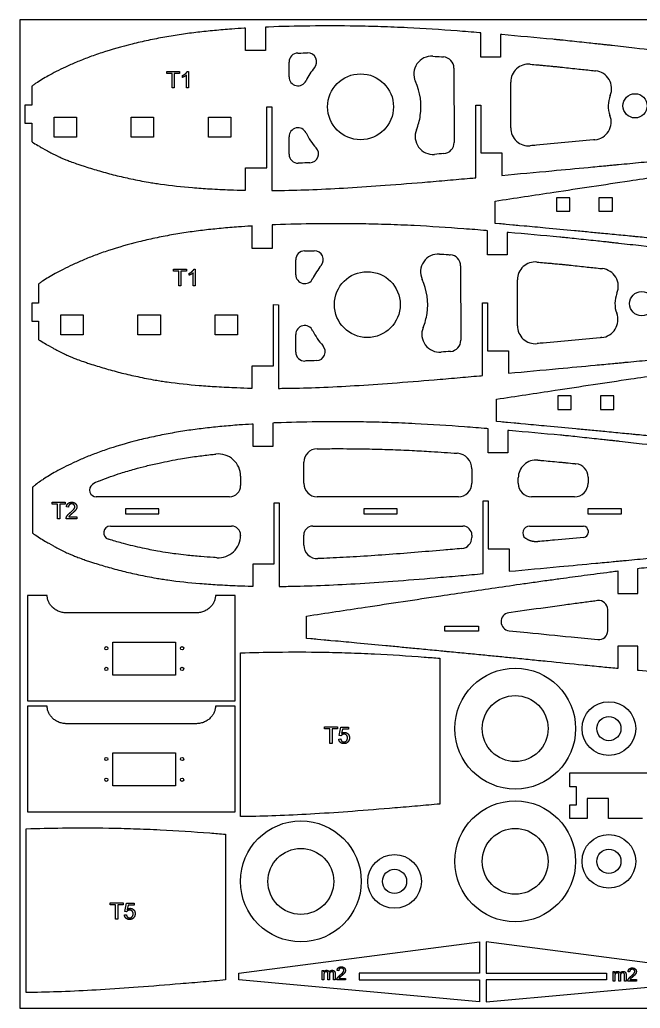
# Model space of a CAD drawing. Header units: millimetres. Extents: x -1485 to 1304, y -887 to 371.
# Drawn here: x 404 to 781, y -229 to 371 of the extents above; entities that cross this region are included whole.
import ezdxf

# ---------------------------------------------------------------- set-up
doc = ezdxf.new("R2010")
doc.units = ezdxf.units.MM
doc.header["$MEASUREMENT"] = 0
doc.layers.add('Predeterminada', color=7, linetype='Continuous', true_color=0x000000)
doc.layers.add('Predeterminado', color=7, linetype='Continuous', true_color=0x000000)

msp = doc.modelspace()

# ---------------------------------------------------------------- linework, layer by layer
at = {"layer": 'Predeterminada', "color": 18, "true_color": 0x000000}
for p, q in [((541.445, 366.186), (540.649, 366.134)), ((541.445, 352.542), (541.445, 366.186)), ((554.241, 366.835), (553.445, 366.79)), ((553.445, 366.79), (553.445, 352.542)), ((684.29, 363.338), (683.494, 363.406)), ((684.29, 363.27), (684.29, 363.338)), ((684.29, 348.657), (684.29, 363.27)), ((697.086, 362.249), (696.29, 362.309)), ((696.29, 362.309), (696.29, 348.657)), ((553.445, 352.542), (541.445, 352.542)), ((696.29, 348.657), (684.29, 348.657)), ((411.494, 330.949), (411.494, 319.378)), ((411.494, 319.378), (407.417, 319.378)), ((407.417, 319.378), (407.417, 308.504)), ((554.241, 281.381), (554.241, 318.459)), ((554.241, 318.459), (557.32, 318.412)), ((557.32, 318.412), (557.32, 267.589)), ((681.213, 275.392), (681.213, 319.537)), ((681.213, 319.537), (684.29, 319.537)), ((684.29, 319.537), (684.29, 290.416)), ((407.417, 308.504), (411.494, 308.504)), ((411.494, 308.504), (411.494, 297.312)), ((417.269, 293.81), (420.186, 292.164)), ((423.07, 290.613), (427.049, 288.617)), ((684.29, 290.416), (697.086, 290.416)), ((697.086, 290.416), (697.086, 276.824)), ((429.792, 287.357), (432.257, 286.315)), ((541.445, 267.77), (541.445, 281.381)), ((541.445, 281.381), (554.241, 281.381)), ((679.417, 275.232), (680.417, 275.321)), ((680.417, 275.321), (681.213, 275.392)), ((540.649, 267.789), (541.445, 267.77)), ((557.32, 267.589), (558.319, 267.636)), ((693.025, 247.669), (693.025, 261.223)), ((545.523, 246.108), (544.727, 246.055)), ((545.523, 232.464), (545.523, 246.108)), ((558.319, 246.756), (557.523, 246.712)), ((557.523, 246.712), (557.523, 232.464)), ((695.695, 247.424), (693.025, 247.669)), ((703.816, 246.676), (699.755, 247.05)), ((710.583, 246.051), (707.876, 246.301)), ((688.368, 243.26), (687.572, 243.328)), ((688.368, 243.191), (688.368, 243.26)), ((688.368, 228.579), (688.368, 243.191)), ((701.163, 242.17), (700.368, 242.23)), ((700.368, 242.23), (700.368, 228.579)), ((557.523, 232.464), (545.523, 232.464)), ((700.368, 228.579), (688.368, 228.579)), ((415.572, 210.87), (415.572, 199.299)), ((415.572, 199.299), (411.494, 199.299)), ((411.494, 199.299), (411.494, 188.426)), ((558.319, 161.302), (558.319, 198.381)), ((558.319, 198.381), (561.397, 198.333)), ((561.397, 198.333), (561.397, 147.51)), ((685.29, 155.313), (685.29, 199.459)), ((685.29, 199.459), (688.368, 199.459)), ((688.368, 199.459), (688.368, 170.337)), ((411.494, 188.426), (415.572, 188.426)), ((415.572, 188.426), (415.572, 177.234)), ((421.347, 173.731), (424.264, 172.085)), ((427.148, 170.535), (431.127, 168.538)), ((688.368, 170.337), (701.163, 170.337)), ((701.163, 170.337), (701.163, 156.745)), ((433.869, 167.279), (436.335, 166.237)), ((545.523, 147.692), (545.523, 161.302)), ((545.523, 161.302), (558.319, 161.302)), ((683.494, 155.154), (684.494, 155.243)), ((684.494, 155.243), (685.29, 155.313)), ((544.727, 147.711), (545.523, 147.692)), ((561.397, 147.51), (562.396, 147.557)), ((693.859, 127.43), (693.859, 140.984)), ((696.529, 127.184), (693.859, 127.43)), ((704.649, 126.437), (700.589, 126.811)), ((711.416, 125.812), (708.71, 126.062))]:
    msp.add_line(p, q, dxfattribs=at)
at = {"layer": 'Predeterminada'}
for p, q in [((493.54, 338.748), (493.54, 339.893)), ((493.54, 339.893), (501.371, 339.893)), ((496.793, 338.748), (493.54, 338.748)), ((496.793, 329.953), (496.793, 338.748)), ((501.371, 338.748), (498.118, 338.748)), ((498.118, 338.748), (498.118, 329.953)), ((501.371, 339.893), (501.371, 338.748)), ((503.118, 336.271), (503.118, 337.453)), ((505.588, 329.953), (505.588, 337.745)), ((506.016, 339.953), (506.793, 339.953)), ((506.793, 339.953), (506.793, 329.953)), ((498.118, 329.953), (496.793, 329.953)), ((506.793, 329.953), (505.588, 329.953)), ((497.617, 218.669), (497.617, 219.814)), ((497.617, 219.814), (505.449, 219.814)), ((500.87, 218.669), (497.617, 218.669)), ((500.87, 209.874), (500.87, 218.669)), ((505.449, 218.669), (502.196, 218.669)), ((502.196, 218.669), (502.196, 209.874)), ((505.449, 219.814), (505.449, 218.669)), ((507.196, 216.192), (507.196, 217.374)), ((509.665, 209.874), (509.665, 217.666)), ((510.094, 219.874), (510.87, 219.874)), ((510.87, 219.874), (510.87, 209.874)), ((502.196, 209.874), (500.87, 209.874)), ((510.87, 209.874), (509.665, 209.874)), ((558.791, 126.533), (557.996, 126.489)), ((557.996, 126.489), (557.996, 112.241)), ((545.996, 125.885), (545.2, 125.832)), ((545.996, 112.241), (545.996, 125.885)), ((688.841, 123.037), (688.045, 123.105)), ((688.841, 108.356), (688.841, 123.037)), ((701.636, 121.947), (700.841, 122.007)), ((700.841, 122.007), (700.841, 108.356)), ((557.996, 112.241), (545.996, 112.241)), ((700.841, 108.356), (688.841, 108.356)), ((411.967, 87.553), (411.967, 59.726)), ((423.915, 77.231), (423.915, 78.376)), ((423.915, 78.376), (431.746, 78.376)), ((431.746, 78.376), (431.746, 77.231)), ((558.791, 41.079), (558.791, 78.158)), ((558.791, 78.158), (561.87, 78.11)), ((561.87, 78.11), (561.87, 27.334)), ((685.763, 35.09), (685.763, 79.236)), ((685.763, 79.236), (688.841, 79.236)), ((688.841, 79.236), (688.841, 50.114)), ((427.168, 77.231), (423.915, 77.231)), ((427.168, 68.436), (427.168, 77.231)), ((431.746, 77.231), (428.493, 77.231)), ((428.493, 77.231), (428.493, 68.436)), ((433.795, 75.364), (432.59, 75.544)), ((428.493, 68.436), (427.168, 68.436)), ((438.915, 68.436), (432.409, 68.436)), ((434.025, 69.641), (438.915, 69.641)), ((438.915, 69.641), (438.915, 68.436)), ((421.819, 53.509), (424.737, 51.862)), ((427.621, 50.312), (431.6, 48.316)), ((688.841, 50.114), (701.636, 50.114)), ((701.636, 50.114), (701.636, 36.522)), ((434.342, 47.056), (436.808, 46.014)), ((545.996, 27.488), (545.996, 41.079)), ((545.996, 41.079), (558.791, 41.079)), ((766.86, 36.632), (767.656, 36.728)), ((767.656, 36.728), (767.656, 23.04)), ((779.656, 38.238), (780.452, 38.33)), ((779.656, 23.04), (779.656, 38.238)), ((683.967, 34.931), (685.763, 35.09)), ((545.2, 27.488), (545.996, 27.488)), ((561.87, 27.334), (562.869, 27.334)), ((767.656, 23.04), (779.656, 23.04)), ((578.421, -4.237), (578.421, 9.317)), ((581.091, -4.482), (578.421, -4.237)), ((589.211, -5.23), (585.151, -4.856)), ((595.978, -5.855), (593.272, -5.604)), ((779.656, -8.896), (767.656, -8.896)), ((767.656, -8.896), (767.656, -22.564)), ((779.656, -23.714), (779.656, -8.896)), ((767.656, -22.564), (766.86, -22.487)), ((780.452, -23.791), (779.656, -23.714)), ((589.368, -59.135), (589.368, -57.99)), ((589.368, -57.99), (597.2, -57.99)), ((592.621, -59.135), (589.368, -59.135)), ((592.621, -67.93), (592.621, -59.135)), ((597.2, -59.135), (593.947, -59.135)), ((593.947, -59.135), (593.947, -67.93)), ((597.2, -57.99), (597.2, -59.135)), ((598.224, -63.231), (599.248, -58.111)), ((599.248, -58.111), (604.007, -58.111)), ((600.232, -59.316), (599.712, -61.931)), ((604.007, -59.316), (600.232, -59.316)), ((604.007, -58.111), (604.007, -59.316)), ((598.043, -65.34), (599.248, -65.219)), ((599.368, -63.412), (598.224, -63.231)), ((593.947, -67.93), (592.621, -67.93)), ((459.144, -165.902), (459.144, -164.757)), ((459.144, -164.757), (466.975, -164.757)), ((462.397, -165.902), (459.144, -165.902)), ((462.397, -174.697), (462.397, -165.902)), ((466.975, -165.902), (463.722, -165.902)), ((463.722, -165.902), (463.722, -174.697)), ((466.975, -164.757), (466.975, -165.902)), ((467.999, -169.998), (469.023, -164.878)), ((469.023, -164.878), (473.782, -164.878)), ((470.008, -166.083), (469.487, -168.699)), ((473.782, -166.083), (470.008, -166.083)), ((473.782, -164.878), (473.782, -166.083)), ((467.819, -172.107), (469.023, -171.986)), ((469.144, -170.179), (467.999, -169.998)), ((463.722, -174.697), (462.397, -174.697)), ((588.018, -211.563), (588.018, -205.78)), ((588.018, -205.78), (588.885, -205.78)), ((588.885, -205.78), (588.885, -206.643)), ((588.982, -208.594), (588.982, -211.563)), ((591.44, -211.563), (591.44, -207.845)), ((592.403, -208.238), (592.403, -211.563)), ((594.861, -211.563), (594.861, -207.958)), ((595.825, -207.617), (595.825, -211.563)), ((597.986, -206.021), (597.022, -205.877)), ((764.764, -212.254), (764.764, -206.471)), ((764.764, -206.471), (765.632, -206.471)), ((765.632, -206.471), (765.632, -207.334)), ((765.728, -209.285), (765.728, -212.254)), ((768.186, -212.254), (768.186, -208.536)), ((769.15, -208.929), (769.15, -212.254)), ((771.608, -212.254), (771.608, -208.649)), ((772.571, -208.308), (772.571, -212.254)), ((774.733, -206.712), (773.769, -206.568)), ((588.982, -211.563), (588.018, -211.563)), ((592.403, -211.563), (591.44, -211.563)), ((595.825, -211.563), (594.861, -211.563)), ((602.083, -211.563), (596.878, -211.563)), ((598.171, -210.6), (602.083, -210.6)), ((602.083, -210.6), (602.083, -211.563)), ((765.728, -212.254), (764.764, -212.254)), ((769.15, -212.254), (768.186, -212.254)), ((772.571, -212.254), (771.608, -212.254)), ((778.829, -212.254), (773.624, -212.254)), ((774.917, -211.29), (778.829, -211.29)), ((778.829, -211.29), (778.829, -212.254))]:
    msp.add_line(p, q, dxfattribs=at)
for points in [[(404.236, -228.716), (1304.236, -228.716), (1304.236, 371.284), (404.236, 371.284), (404.236, -228.716)], [(468.384, 71.346), (488.774, 71.346), (488.774, 74.346), (468.384, 74.346), (468.384, 71.346)], [(613.22, 71.346), (633.61, 71.346), (633.61, 74.346), (613.22, 74.346), (613.22, 71.346)], [(749.453, 71.346), (769.843, 71.346), (769.843, 74.346), (749.453, 74.346), (749.453, 71.346)], [(682.834, 0.13), (662.444, 0.13), (662.444, 3.13), (682.834, 3.13), (682.834, 0.13)], [(498.825, -6.465), (498.825, -26.465), (460.825, -26.465), (460.825, -6.465), (498.825, -6.465)], [(498.825, -73.718), (498.825, -93.718), (460.825, -93.718), (460.825, -73.718), (498.825, -73.718)]]:
    msp.add_lwpolyline(points, dxfattribs=at)
at = {"layer": 'Predeterminada', "color": 18, "true_color": 0x000000}
for centre, radius in [((611.288, 318.459), 20), ((778.037, 319.059), 7.35), ((615.366, 198.381), 20), ((782.114, 198.981), 7.35)]:
    msp.add_circle(centre, radius, dxfattribs=at)
at = {"layer": 'Predeterminada'}
for centre, radius in [((456.833, -10.18), 1), ((502.833, -10.18), 1), ((456.833, -22.75), 1), ((502.833, -22.75), 1), ((705.226, -58.984), 36.697), ((705.226, -58.984), 20), ((762.139, -58.984), 16.31), ((762.139, -58.984), 7.35), ((456.833, -77.433), 1), ((502.833, -77.433), 1), ((456.833, -90.003), 1), ((502.833, -90.003), 1), ((705.226, -139.55), 36.697), ((575.009, -151.728), 36.697), ((705.226, -139.55), 20), ((762.139, -139.55), 16.31), ((575.009, -151.728), 20), ((631.922, -151.728), 16.31), ((762.139, -139.55), 7.35), ((631.922, -151.728), 7.35)]:
    msp.add_circle(centre, radius, dxfattribs=at)
at = {"layer": 'Predeterminada', "color": 18, "true_color": 0x000000}
for points, knots in [([(540.649, 366.134), (538.116, 365.976), (532.079, 365.562), (524.333, 364.913), (517.451, 364.236), (510.732, 363.504), (504.062, 362.644), (497.39, 361.623), (490.672, 360.479), (482.332, 358.847), (469.51, 355.904), (458.71, 352.844), (449.949, 349.879), (444.771, 347.997), (438.832, 345.627), (432.346, 342.741), (426.676, 339.985), (421.87, 337.442), (417.742, 335.06), (414.665, 333.131), (412.619, 331.744), (411.771, 331.146), (411.494, 330.949)], [1831.654966, 1831.654966, 1831.654966, 1831.654966, 1837.2583779, 1845.0108835, 1848.8119418, 1852.5210268, 1859.9291585, 1863.6531487, 1867.4197711, 1874.9694772, 1882.4091086, 1896.4534544, 1899.7304501, 1902.8200892, 1908.6157303, 1913.8400171, 1918.4864125, 1922.5305349, 1925.8393141, 1929.0043876, 1930.5443834, 1931.2946943, 1931.2946943, 1931.2946943, 1931.2946943]), ([(683.494, 363.406), (678.965, 363.78), (664.414, 364.934), (644.452, 366.244), (623.973, 367.108), (604.162, 367.581), (581.436, 367.607), (563.35, 367.204), (554.642, 366.851), (554.241, 366.835)], [1694.9720931, 1694.9720931, 1694.9720931, 1694.9720931, 1705.0032395, 1727.1900883, 1739.1259539, 1750.2415403, 1770.9294046, 1789.2830796, 1790.1677479, 1790.1677479, 1790.1677479, 1790.1677479]), ([(813.115, 349.848), (809.073, 350.345), (797.295, 351.774), (780.951, 353.695), (768.229, 355.158), (762.739, 355.785), (761.108, 355.966), (759.479, 356.135), (757.827, 356.313), (756.352, 356.469), (753.73, 356.748), (747.722, 357.387), (740.487, 358.157), (734.755, 358.767), (732.838, 358.971), (732.462, 359.01), (731.655, 359.093), (730.712, 359.177), (729.457, 359.296), (718.334, 360.338), (707.45, 361.342), (697.086, 362.249)], [1567.1833702, 1567.1833702, 1567.1833702, 1567.1833702, 1576.1718616, 1593.371781, 1603.5059194, 1604.4369529, 1605.5691599, 1607.1271269, 1608.0534818, 1609.2366095, 1610.4010216, 1613.8726, 1622.5720843, 1626.4620053, 1626.5941011, 1626.8272103, 1627.2973097, 1628.3850978, 1628.9164837, 1630.0801002, 1653.0429579, 1653.0429579, 1653.0429579, 1653.0429579]), ([(411.494, 297.312), (411.863, 297.077), (413.4, 296.106), (415.327, 294.941), (416.894, 294.027), (417.269, 293.81)], [1962.0423955, 1962.0423955, 1962.0423955, 1962.0423955, 1963.0088035, 1966.0548914, 1967.0119572, 1967.0119572, 1967.0119572, 1967.0119572]), ([(420.186, 292.164), (420.511, 291.985), (421.469, 291.461), (422.432, 290.948), (423.07, 290.613)], [1969.4765994, 1969.4765994, 1969.4765994, 1969.4765994, 1970.294785, 1971.8857362, 1971.8857362, 1971.8857362, 1971.8857362]), ([(427.049, 288.617), (427.215, 288.538), (427.797, 288.262), (428.709, 287.839), (429.46, 287.503), (429.792, 287.357)], [1975.1609908, 1975.1609908, 1975.1609908, 1975.1609908, 1975.566458, 1976.5818621, 1977.3815307, 1977.3815307, 1977.3815307, 1977.3815307]), ([(693.025, 261.223), (704.938, 263.032), (732.125, 267.152), (770.367, 272.91), (802.449, 277.669), (822.35, 280.548), (832.79, 282.021), (840.27, 283.061), (849.411, 284.314), (862.181, 286.04), (873.521, 287.525), (880.107, 288.366), (881.465, 288.538)], [1384.5995984, 1384.5995984, 1384.5995984, 1384.5995984, 1411.1946733, 1445.2932078, 1469.9601911, 1482.7834763, 1489.6761957, 1493.2323587, 1499.4512668, 1510.0408485, 1521.6749686, 1524.6957582, 1524.6957582, 1524.6957582, 1524.6957582]), ([(432.257, 286.315), (433.168, 285.945), (435.34, 285.101), (438.389, 284.016), (441.381, 283.006), (446.02, 281.493), (452.954, 279.391), (462.233, 276.892), (470.367, 274.999), (477.12, 273.624), (481.883, 272.757), (486.073, 272.072), (494.95, 270.749), (504.415, 269.764), (514.435, 269.008), (522.047, 268.512), (530.785, 268.077), (537.775, 267.858), (540.649, 267.789)], [1979.3507514, 1979.3507514, 1979.3507514, 1979.3507514, 1981.5205562, 1984.4946709, 1986.4924208, 1988.4901708, 1995.2659664, 2002.4821205, 2009.6982745, 2013.6963809, 2017.6944873, 2020.3814161, 2023.068345, 2037.5022779, 2041.3758636, 2045.2494493, 2054.3397148, 2060.6854506, 2060.6854506, 2060.6854506, 2060.6854506]), ([(697.086, 276.824), (707.241, 277.749), (724.761, 279.37), (745.804, 281.34), (757.269, 282.418), (762.379, 282.899), (764.974, 283.149), (771.583, 283.784), (781.77, 284.758), (796.807, 286.187), (807.256, 287.171), (813.115, 287.727)], [1107.5047601, 1107.5047601, 1107.5047601, 1107.5047601, 1130.0112999, 1146.3422849, 1154.1547504, 1155.4293466, 1157.6697331, 1159.9101196, 1170.083799, 1180.2574784, 1193.2488655, 1193.2488655, 1193.2488655, 1193.2488655]), ([(558.319, 267.636), (559.784, 267.645), (567.785, 267.726), (582.867, 268.161), (604.07, 269.25), (627.295, 270.841), (648.084, 272.513), (665.78, 274.027), (674.922, 274.832), (679.417, 275.232)], [2146.0290831, 2146.0290831, 2146.0290831, 2146.0290831, 2149.2644955, 2163.6883234, 2179.3307711, 2196.1243475, 2215.070339, 2225.365442, 2235.3261322, 2235.3261322, 2235.3261322, 2235.3261322]), ([(544.727, 246.055), (542.193, 245.897), (536.156, 245.483), (528.41, 244.834), (521.528, 244.158), (514.809, 243.425), (508.14, 242.566), (501.467, 241.544), (494.75, 240.4), (486.409, 238.768), (473.587, 235.826), (462.787, 232.766), (454.027, 229.801), (448.848, 227.918), (442.91, 225.549), (436.424, 222.663), (430.753, 219.907), (425.947, 217.364), (421.819, 214.981), (418.743, 213.052), (416.697, 211.665), (415.848, 211.068), (415.572, 210.87)], [1831.654966, 1831.654966, 1831.654966, 1831.654966, 1837.2583779, 1845.0108835, 1848.8119418, 1852.5210268, 1859.9291585, 1863.6531487, 1867.4197711, 1874.9694772, 1882.4091086, 1896.4534544, 1899.7304501, 1902.8200892, 1908.6157303, 1913.8400171, 1918.4864125, 1922.5305349, 1925.8393141, 1929.0043876, 1930.5443834, 1931.2946943, 1931.2946943, 1931.2946943, 1931.2946943]), ([(687.572, 243.328), (683.043, 243.701), (668.492, 244.856), (648.529, 246.166), (628.051, 247.029), (608.239, 247.503), (585.514, 247.528), (567.428, 247.125), (558.719, 246.773), (558.319, 246.756)], [1694.9720931, 1694.9720931, 1694.9720931, 1694.9720931, 1705.0032395, 1727.1900883, 1739.1259539, 1750.2415403, 1770.9294046, 1789.2830796, 1790.1677479, 1790.1677479, 1790.1677479, 1790.1677479]), ([(881.465, 229.419), (878.301, 229.726), (871.5, 230.392), (857.42, 231.79), (843.071, 233.243), (828.925, 234.678), (818.993, 235.677), (809.431, 236.626), (799.906, 237.554), (791.744, 238.342), (784.947, 238.996), (780.684, 239.406), (777.258, 239.736), (773.803, 240.069), (769.434, 240.49), (764.151, 241), (757.665, 241.626), (750.026, 242.356), (738.305, 243.468), (725.157, 244.7), (714.939, 245.648), (710.583, 246.051)], [1235.3344699, 1235.3344699, 1235.3344699, 1235.3344699, 1242.3501321, 1250.4180024, 1266.5642492, 1274.1838344, 1281.8034196, 1288.5973493, 1295.391279, 1302.9279203, 1306.6962409, 1310.4645616, 1312.3795085, 1314.2944555, 1318.1243494, 1322.0674506, 1326.0105518, 1332.507439, 1339.0043262, 1351.9981007, 1361.6548381, 1361.6548381, 1361.6548381, 1361.6548381]), ([(817.192, 229.769), (813.151, 230.266), (801.372, 231.696), (785.029, 233.616), (772.307, 235.08), (766.816, 235.707), (765.186, 235.888), (763.556, 236.056), (761.904, 236.235), (760.429, 236.39), (757.808, 236.67), (751.8, 237.309), (744.564, 238.079), (738.833, 238.688), (736.916, 238.892), (736.54, 238.932), (735.732, 239.015), (734.789, 239.098), (733.534, 239.218), (722.412, 240.26), (711.527, 241.263), (701.163, 242.17)], [1567.1833702, 1567.1833702, 1567.1833702, 1567.1833702, 1576.1718616, 1593.371781, 1603.5059194, 1604.4369529, 1605.5691599, 1607.1271269, 1608.0534818, 1609.2366095, 1610.4010216, 1613.8726, 1622.5720843, 1626.4620053, 1626.5941011, 1626.8272103, 1627.2973097, 1628.3850978, 1628.9164837, 1630.0801002, 1653.0429579, 1653.0429579, 1653.0429579, 1653.0429579]), ([(415.572, 177.234), (415.941, 176.998), (417.478, 176.028), (419.404, 174.862), (420.971, 173.948), (421.347, 173.731)], [1962.0423955, 1962.0423955, 1962.0423955, 1962.0423955, 1963.0088035, 1966.0548914, 1967.0119572, 1967.0119572, 1967.0119572, 1967.0119572]), ([(424.264, 172.085), (424.588, 171.906), (425.546, 171.383), (426.509, 170.869), (427.148, 170.535)], [1969.4765994, 1969.4765994, 1969.4765994, 1969.4765994, 1970.294785, 1971.8857362, 1971.8857362, 1971.8857362, 1971.8857362]), ([(431.127, 168.538), (431.293, 168.459), (431.874, 168.183), (432.787, 167.76), (433.538, 167.425), (433.869, 167.279)], [1975.1609908, 1975.1609908, 1975.1609908, 1975.1609908, 1975.566458, 1976.5818621, 1977.3815307, 1977.3815307, 1977.3815307, 1977.3815307]), ([(693.859, 140.984), (705.771, 142.792), (732.958, 146.913), (771.2, 152.671), (803.283, 157.429), (823.184, 160.308), (833.624, 161.782), (841.103, 162.821), (850.244, 164.074), (863.014, 165.801), (874.355, 167.286), (880.941, 168.126), (882.298, 168.299)], [1384.5995984, 1384.5995984, 1384.5995984, 1384.5995984, 1411.1946733, 1445.2932078, 1469.9601911, 1482.7834763, 1489.6761957, 1493.2323587, 1499.4512668, 1510.0408485, 1521.6749686, 1524.6957582, 1524.6957582, 1524.6957582, 1524.6957582]), ([(436.335, 166.237), (437.245, 165.867), (439.418, 165.022), (442.466, 163.937), (445.458, 162.928), (450.097, 161.414), (457.031, 159.312), (466.31, 156.814), (474.444, 154.92), (481.198, 153.546), (485.96, 152.679), (490.15, 151.993), (499.027, 150.671), (508.492, 149.686), (518.512, 148.93), (526.125, 148.433), (534.863, 147.998), (541.853, 147.779), (544.727, 147.711)], [1979.3507514, 1979.3507514, 1979.3507514, 1979.3507514, 1981.5205562, 1984.4946709, 1986.4924208, 1988.4901708, 1995.2659664, 2002.4821205, 2009.6982745, 2013.6963809, 2017.6944873, 2020.3814161, 2023.068345, 2037.5022779, 2041.3758636, 2045.2494493, 2054.3397148, 2060.6854506, 2060.6854506, 2060.6854506, 2060.6854506]), ([(701.163, 156.745), (711.318, 157.67), (728.839, 159.291), (749.882, 161.262), (761.347, 162.34), (766.456, 162.821), (769.052, 163.071), (775.661, 163.705), (785.848, 164.68), (800.884, 166.108), (811.333, 167.092), (817.192, 167.649)], [1107.5047601, 1107.5047601, 1107.5047601, 1107.5047601, 1130.0112999, 1146.3422849, 1154.1547504, 1155.4293466, 1157.6697331, 1159.9101196, 1170.083799, 1180.2574784, 1193.2488655, 1193.2488655, 1193.2488655, 1193.2488655]), ([(562.396, 147.557), (563.862, 147.567), (571.862, 147.647), (586.944, 148.082), (608.148, 149.171), (631.373, 150.763), (652.162, 152.434), (669.858, 153.949), (678.999, 154.754), (683.494, 155.154)], [2146.0290831, 2146.0290831, 2146.0290831, 2146.0290831, 2149.2644955, 2163.6883234, 2179.3307711, 2196.1243475, 2215.070339, 2225.365442, 2235.3261322, 2235.3261322, 2235.3261322, 2235.3261322]), ([(882.298, 109.179), (879.135, 109.486), (872.333, 110.152), (858.254, 111.551), (843.905, 113.003), (829.758, 114.438), (819.826, 115.438), (810.265, 116.386), (800.74, 117.314), (792.578, 118.102), (785.78, 118.757), (781.518, 119.167), (778.091, 119.496), (774.637, 119.829), (770.268, 120.25), (764.984, 120.761), (758.498, 121.386), (750.86, 122.117), (739.139, 123.228), (725.991, 124.46), (715.773, 125.409), (711.416, 125.812)], [1235.3344699, 1235.3344699, 1235.3344699, 1235.3344699, 1242.3501321, 1250.4180024, 1266.5642492, 1274.1838344, 1281.8034196, 1288.5973493, 1295.391279, 1302.9279203, 1306.6962409, 1310.4645616, 1312.3795085, 1314.2944555, 1318.1243494, 1322.0674506, 1326.0105518, 1332.507439, 1339.0043262, 1351.9981007, 1361.6548381, 1361.6548381, 1361.6548381, 1361.6548381])]:
    msp.add_open_spline(points, degree=3, knots=knots, dxfattribs=at)
at = {"layer": 'Predeterminada'}
for points, degree in [([(503.118, 337.453), (504.151, 337.935), (504.923, 338.621)], 2), ([(504.418, 336.903), (503.694, 336.481), (503.118, 336.271)], 2), ([(505.588, 337.745), (505.142, 337.324), (504.418, 336.903)], 2), ([(504.923, 338.621), (505.695, 339.307), (506.016, 339.953)], 2), ([(507.196, 217.374), (508.228, 217.856), (509, 218.542)], 2), ([(508.495, 216.824), (507.772, 216.403), (507.196, 216.192)], 2), ([(509.665, 217.666), (509.219, 217.245), (508.495, 216.824)], 2), ([(509, 218.542), (509.773, 219.229), (510.094, 219.874)], 2), ([(433.559, 77.696), (434.4, 78.436), (435.816, 78.436)], 2), ([(435.816, 78.436), (437.247, 78.436), (438.081, 77.643)], 2), ([(432.59, 75.544), (432.719, 76.956), (433.559, 77.696)], 2), ([(433.325, 70.631), (433.861, 71.284), (434.886, 72.138)], 2), ([(434.344, 76.868), (433.801, 76.325), (433.795, 75.364)], 2), ([(435.791, 77.412), (434.886, 77.412), (434.344, 76.868)], 2), ([(434.886, 72.138), (436.479, 73.506), (437.095, 74.267)], 2), ([(437.178, 76.923), (436.646, 77.412), (435.791, 77.412)], 2), ([(437.862, 73.292), (437.297, 72.655), (436.009, 71.546)], 2), ([(437.095, 74.267), (437.71, 75.029), (437.71, 75.722)], 2), ([(437.71, 75.722), (437.71, 76.434), (437.178, 76.923)], 2), ([(438.671, 74.505), (438.428, 73.929), (437.862, 73.292)], 2), ([(438.081, 77.643), (438.915, 76.85), (438.915, 75.677)], 2), ([(438.915, 75.677), (438.915, 75.081), (438.671, 74.505)], 2), ([(432.409, 68.436), (432.395, 68.883), (432.547, 69.296)], 2), ([(432.547, 69.296), (432.79, 69.978), (433.325, 70.631)], 2), ([(434.584, 70.3), (434.245, 69.972), (434.025, 69.641)], 2), ([(436.009, 71.546), (434.922, 70.627), (434.584, 70.3)], 2), ([(585.151, -4.856), (583.798, -4.731), (582.444, -4.606), (581.091, -4.482)], 3), ([(593.272, -5.604), (591.918, -5.479), (590.565, -5.355), (589.211, -5.23)], 3), ([(599.01, -67.352), (598.163, -66.593), (598.043, -65.34)], 2), ([(599.248, -65.219), (599.393, -66.149), (599.907, -66.618)], 2), ([(600.107, -62.673), (599.642, -62.957), (599.368, -63.412)], 2), ([(599.712, -61.931), (600.583, -61.304), (601.54, -61.304)], 2), ([(601.198, -62.388), (600.572, -62.388), (600.107, -62.673)], 2), ([(602.774, -62.994), (602.203, -62.388), (601.198, -62.388)], 2), ([(601.54, -61.304), (602.807, -61.304), (603.678, -62.212)], 2), ([(602.744, -66.419), (603.344, -65.752), (603.344, -64.649)], 2), ([(603.344, -64.649), (603.344, -63.6), (602.774, -62.994)], 2), ([(603.678, -62.212), (604.549, -63.12), (604.549, -64.547)], 2), ([(604.549, -64.547), (604.549, -65.905), (603.772, -66.896)], 2), ([(601.195, -68.111), (599.857, -68.111), (599.01, -67.352)], 2), ([(599.907, -66.618), (600.422, -67.087), (601.199, -67.087)], 2), ([(603.772, -66.896), (602.828, -68.111), (601.195, -68.111)], 2), ([(601.199, -67.087), (602.144, -67.087), (602.744, -66.419)], 2), ([(468.786, -174.119), (467.939, -173.361), (467.819, -172.107)], 2), ([(469.023, -171.986), (469.168, -172.916), (469.683, -173.385)], 2), ([(469.883, -169.44), (469.418, -169.724), (469.144, -170.179)], 2), ([(469.487, -168.699), (470.358, -168.071), (471.315, -168.071)], 2), ([(469.683, -173.385), (470.197, -173.854), (470.975, -173.854)], 2), ([(470.974, -169.155), (470.348, -169.155), (469.883, -169.44)], 2), ([(473.548, -173.663), (472.604, -174.878), (470.971, -174.878)], 2), ([(472.549, -169.761), (471.979, -169.155), (470.974, -169.155)], 2), ([(470.975, -173.854), (471.92, -173.854), (472.52, -173.186)], 2), ([(471.315, -168.071), (472.582, -168.071), (473.453, -168.979)], 2), ([(472.52, -173.186), (473.12, -172.519), (473.12, -171.416)], 2), ([(473.12, -171.416), (473.12, -170.367), (472.549, -169.761)], 2), ([(473.453, -168.979), (474.325, -169.887), (474.325, -171.314)], 2), ([(474.325, -171.314), (474.325, -172.673), (473.548, -173.663)], 2), ([(470.971, -174.878), (469.632, -174.878), (468.786, -174.119)], 2), ([(597.798, -204.155), (598.47, -203.563), (599.604, -203.563)], 2), ([(599.604, -203.563), (600.748, -203.563), (601.415, -204.198)], 2), ([(588.885, -206.643), (589.156, -206.211), (589.606, -205.947)], 2), ([(589.14, -207.398), (588.982, -207.813), (588.982, -208.594)], 2), ([(589.65, -206.767), (589.298, -206.983), (589.14, -207.398)], 2), ([(589.606, -205.947), (590.055, -205.684), (590.629, -205.684)], 2), ([(590.415, -206.551), (590.001, -206.551), (589.65, -206.767)], 2), ([(591.2, -206.875), (590.96, -206.551), (590.415, -206.551)], 2), ([(590.629, -205.684), (591.268, -205.684), (591.677, -205.955)], 2), ([(591.44, -207.845), (591.44, -207.198), (591.2, -206.875)], 2), ([(591.677, -205.955), (592.086, -206.226), (592.254, -206.713)], 2), ([(592.254, -206.713), (592.94, -205.684), (594.04, -205.684)], 2), ([(592.809, -206.953), (592.403, -207.354), (592.403, -208.238)], 2), ([(593.827, -206.551), (593.214, -206.551), (592.809, -206.953)], 2), ([(594.418, -206.708), (594.166, -206.551), (593.827, -206.551)], 2), ([(594.04, -205.684), (594.9, -205.684), (595.362, -206.158)], 2), ([(594.766, -207.12), (594.67, -206.864), (594.418, -206.708)], 2), ([(594.861, -207.958), (594.861, -207.376), (594.766, -207.12)], 2), ([(595.362, -206.158), (595.825, -206.631), (595.825, -207.617)], 2), ([(596.988, -210.875), (597.183, -210.33), (597.611, -209.807)], 2), ([(597.022, -205.877), (597.126, -204.747), (597.798, -204.155)], 2), ([(597.611, -209.807), (598.039, -209.285), (598.86, -208.602)], 2), ([(598.426, -204.818), (597.991, -205.252), (597.986, -206.021)], 2), ([(599.583, -204.383), (598.86, -204.383), (598.426, -204.818)], 2), ([(599.758, -209.075), (598.888, -209.81), (598.618, -210.072)], 2), ([(598.86, -208.602), (600.134, -207.508), (600.626, -206.898)], 2), ([(600.693, -204.774), (600.267, -204.383), (599.583, -204.383)], 2), ([(601.24, -207.679), (600.788, -208.188), (599.758, -209.075)], 2), ([(600.626, -206.898), (601.119, -206.289), (601.119, -205.734)], 2), ([(601.119, -205.734), (601.119, -205.165), (600.693, -204.774)], 2), ([(601.888, -206.708), (601.693, -207.169), (601.24, -207.679)], 2), ([(601.415, -204.198), (602.083, -204.832), (602.083, -205.77)], 2), ([(602.083, -205.77), (602.083, -206.247), (601.888, -206.708)], 2), ([(765.632, -207.334), (765.903, -206.902), (766.352, -206.638)], 2), ([(765.886, -208.089), (765.728, -208.504), (765.728, -209.285)], 2), ([(766.396, -207.458), (766.044, -207.674), (765.886, -208.089)], 2), ([(766.352, -206.638), (766.801, -206.375), (767.376, -206.375)], 2), ([(767.162, -207.242), (766.748, -207.242), (766.396, -207.458)], 2), ([(767.946, -207.566), (767.706, -207.242), (767.162, -207.242)], 2), ([(767.376, -206.375), (768.014, -206.375), (768.423, -206.646)], 2), ([(768.186, -208.536), (768.186, -207.889), (767.946, -207.566)], 2), ([(768.423, -206.646), (768.832, -206.917), (769, -207.404)], 2), ([(769, -207.404), (769.686, -206.375), (770.786, -206.375)], 2), ([(769.555, -207.644), (769.15, -208.045), (769.15, -208.929)], 2), ([(770.573, -207.242), (769.96, -207.242), (769.555, -207.644)], 2), ([(771.164, -207.399), (770.913, -207.242), (770.573, -207.242)], 2), ([(770.786, -206.375), (771.646, -206.375), (772.109, -206.848)], 2), ([(771.512, -207.811), (771.416, -207.555), (771.164, -207.399)], 2), ([(771.608, -208.649), (771.608, -208.067), (771.512, -207.811)], 2), ([(772.109, -206.848), (772.571, -207.322), (772.571, -208.308)], 2), ([(773.769, -206.568), (773.872, -205.438), (774.544, -204.846)], 2), ([(774.357, -210.498), (774.785, -209.976), (775.606, -209.293)], 2), ([(774.544, -204.846), (775.217, -204.254), (776.35, -204.254)], 2), ([(775.172, -205.508), (774.738, -205.943), (774.733, -206.712)], 2), ([(776.33, -205.074), (775.606, -205.074), (775.172, -205.508)], 2), ([(776.504, -209.766), (775.635, -210.501), (775.364, -210.763)], 2), ([(775.606, -209.293), (776.88, -208.199), (777.373, -207.589)], 2), ([(777.439, -205.465), (777.013, -205.074), (776.33, -205.074)], 2), ([(776.35, -204.254), (777.495, -204.254), (778.162, -204.889)], 2), ([(777.987, -208.37), (777.535, -208.879), (776.504, -209.766)], 2), ([(777.373, -207.589), (777.865, -206.98), (777.865, -206.425)], 2), ([(777.865, -206.425), (777.865, -205.856), (777.439, -205.465)], 2), ([(778.634, -207.399), (778.439, -207.86), (777.987, -208.37)], 2), ([(778.162, -204.889), (778.829, -205.523), (778.829, -206.461)], 2), ([(778.829, -206.461), (778.829, -206.938), (778.634, -207.399)], 2), ([(596.878, -211.563), (596.866, -211.206), (596.988, -210.875)], 2), ([(598.618, -210.072), (598.347, -210.334), (598.171, -210.6)], 2), ([(773.624, -212.254), (773.613, -211.897), (773.735, -211.566)], 2), ([(773.735, -211.566), (773.929, -211.021), (774.357, -210.498)], 2), ([(775.364, -210.763), (775.093, -211.025), (774.917, -211.29)], 2)]:
    msp.add_open_spline(points, degree=degree, dxfattribs=at)
at = {"layer": 'Predeterminada', "color": 18, "true_color": 0x000000}
for points in [[(699.755, 247.05), (698.402, 247.175), (697.049, 247.299), (695.695, 247.424)], [(707.876, 246.301), (706.523, 246.427), (705.169, 246.551), (703.816, 246.676)], [(700.589, 126.811), (699.236, 126.935), (697.882, 127.06), (696.529, 127.184)], [(708.71, 126.062), (707.356, 126.187), (706.003, 126.312), (704.649, 126.437)]]:
    msp.add_open_spline(points, degree=3, dxfattribs=at)
at = {"layer": 'Predeterminada'}
for points, knots in [([(688.045, 123.105), (683.515, 123.478), (668.965, 124.633), (649.002, 125.943), (628.524, 126.806), (608.712, 127.28), (585.987, 127.305), (567.901, 126.902), (559.192, 126.55), (558.791, 126.533)], [3634.4955209, 3634.4955209, 3634.4955209, 3634.4955209, 3644.5266674, 3666.7135161, 3678.6493818, 3689.7649681, 3710.4528325, 3728.8065074, 3729.6911758, 3729.6911758, 3729.6911758, 3729.6911758]), ([(545.2, 125.832), (542.666, 125.674), (536.629, 125.26), (528.883, 124.611), (522.001, 123.935), (515.282, 123.202), (508.613, 122.343), (501.94, 121.321), (495.223, 120.177), (486.882, 118.545), (474.06, 115.603), (463.26, 112.543), (454.5, 109.578), (449.321, 107.695), (443.382, 105.326), (436.897, 102.44), (431.226, 99.684), (426.42, 97.141), (422.292, 94.758), (419.216, 92.829), (416.38, 90.907), (414.252, 89.354), (412.64, 88.094), (412.053, 87.622), (411.967, 87.553)], [3771.1783938, 3771.1783938, 3771.1783938, 3771.1783938, 3776.7818057, 3784.5343113, 3788.3353697, 3792.0444546, 3799.4525864, 3803.1765765, 3806.9431989, 3814.4929051, 3821.9325365, 3835.9768822, 3839.253878, 3842.3435171, 3848.1391581, 3853.3634449, 3858.0098404, 3862.0539628, 3865.362742, 3868.5278154, 3870.0678112, 3872.9225267, 3874.3407533, 3874.5848359, 3874.5848359, 3874.5848359, 3874.5848359]), ([(817.665, 109.546), (813.624, 110.043), (801.845, 111.473), (785.502, 113.393), (772.78, 114.857), (767.289, 115.484), (765.659, 115.665), (764.029, 115.833), (762.377, 116.012), (760.902, 116.167), (758.281, 116.447), (752.273, 117.086), (745.037, 117.856), (739.306, 118.466), (737.389, 118.669), (737.012, 118.709), (736.205, 118.792), (735.262, 118.875), (734.007, 118.995), (722.885, 120.037), (712, 121.041), (701.636, 121.947)], [3506.706798, 3506.706798, 3506.706798, 3506.706798, 3515.6952894, 3532.8952088, 3543.0293473, 3543.9603808, 3545.0925877, 3546.6505548, 3547.5769096, 3548.7600373, 3549.9244495, 3553.3960278, 3562.0955122, 3565.9854331, 3566.1175289, 3566.3506382, 3566.8207375, 3567.9085257, 3568.4399116, 3569.603528, 3592.5663858, 3592.5663858, 3592.5663858, 3592.5663858]), ([(411.967, 59.726), (411.99, 59.71), (412.557, 59.315), (414.268, 58.149), (417.145, 56.293), (419.877, 54.639), (421.444, 53.725), (421.819, 53.509)], [3895.0580181, 3895.0580181, 3895.0580181, 3895.0580181, 3895.1197826, 3896.5828607, 3899.6289486, 3902.6750366, 3903.6321023, 3903.6321023, 3903.6321023, 3903.6321023]), ([(424.737, 51.862), (425.061, 51.683), (426.019, 51.16), (426.982, 50.646), (427.621, 50.312)], [3906.0967445, 3906.0967445, 3906.0967445, 3906.0967445, 3906.9149302, 3908.5058814, 3908.5058814, 3908.5058814, 3908.5058814]), ([(431.6, 48.316), (431.765, 48.236), (432.347, 47.96), (433.26, 47.537), (434.011, 47.202), (434.342, 47.056)], [3911.781136, 3911.781136, 3911.781136, 3911.781136, 3912.1866031, 3913.2020072, 3914.0016759, 3914.0016759, 3914.0016759, 3914.0016759]), ([(780.452, 38.33), (784.494, 38.827), (796.272, 40.256), (812.616, 42.177), (825.338, 43.64), (830.828, 44.267), (832.459, 44.449), (834.088, 44.617), (835.74, 44.796), (837.215, 44.951), (839.837, 45.231), (845.845, 45.869), (853.08, 46.64), (858.812, 47.249), (860.729, 47.453), (861.105, 47.493), (861.912, 47.575), (862.855, 47.659), (864.11, 47.779), (875.233, 48.82), (886.117, 49.824), (896.481, 50.731)], [3506.706798, 3506.706798, 3506.706798, 3506.706798, 3515.6952894, 3532.8952088, 3543.0293473, 3543.9603808, 3545.0925877, 3546.6505548, 3547.5769096, 3548.7600373, 3549.9244495, 3553.3960278, 3562.0955122, 3565.9854331, 3566.1175289, 3566.3506382, 3566.8207375, 3567.9085257, 3568.4399116, 3569.603528, 3592.5663858, 3592.5663858, 3592.5663858, 3592.5663858]), ([(436.808, 46.014), (437.718, 45.644), (439.891, 44.799), (442.939, 43.714), (445.931, 42.705), (450.57, 41.191), (457.504, 39.089), (466.783, 36.591), (474.917, 34.697), (481.671, 33.323), (486.433, 32.456), (490.623, 31.77), (499.5, 30.448), (508.965, 29.463), (518.985, 28.707), (526.598, 28.21), (535.336, 27.775), (542.326, 27.556), (545.2, 27.488)], [3915.9708965, 3915.9708965, 3915.9708965, 3915.9708965, 3918.1407014, 3921.114816, 3923.112566, 3925.110316, 3931.8861116, 3939.1022656, 3946.3184197, 3950.316526, 3954.3146324, 3957.0015613, 3959.6884901, 3974.122423, 3977.9960087, 3981.8695944, 3990.95986, 3997.3055957, 3997.3055957, 3997.3055957, 3997.3055957]), ([(701.636, 36.522), (711.791, 37.447), (729.312, 39.068), (750.355, 41.039), (761.82, 42.117), (766.929, 42.598), (769.525, 42.848), (776.134, 43.482), (786.321, 44.457), (801.357, 45.885), (811.806, 46.869), (817.665, 47.426)], [3047.0281879, 3047.0281879, 3047.0281879, 3047.0281879, 3069.5347277, 3085.8657128, 3093.6781782, 3094.9527745, 3097.193161, 3099.4335475, 3109.6072269, 3119.7809063, 3132.7722934, 3132.7722934, 3132.7722934, 3132.7722934]), ([(578.421, 9.317), (590.333, 11.126), (617.52, 15.246), (655.762, 21.004), (687.845, 25.763), (707.746, 28.642), (718.186, 30.115), (725.666, 31.155), (734.806, 32.408), (747.576, 34.134), (758.917, 35.619), (765.503, 36.46), (766.86, 36.632)], [3324.1230262, 3324.1230262, 3324.1230262, 3324.1230262, 3350.7181011, 3384.8166357, 3409.483619, 3422.3069042, 3429.1996236, 3432.7557865, 3438.9746946, 3449.5642764, 3461.1983965, 3464.2191861, 3464.2191861, 3464.2191861, 3464.2191861]), ([(562.869, 27.334), (564.335, 27.344), (572.335, 27.424), (587.417, 27.859), (608.621, 28.948), (631.846, 30.54), (652.635, 32.211), (670.331, 33.726), (679.472, 34.531), (683.967, 34.931)], [4079.012393, 4079.012393, 4079.012393, 4079.012393, 4082.2478054, 4096.6716333, 4112.314081, 4129.1076574, 4148.0536489, 4158.3487519, 4168.309442, 4168.309442, 4168.309442, 4168.309442]), ([(766.86, -22.487), (763.697, -22.18), (756.896, -21.514), (742.816, -20.116), (728.467, -18.663), (714.32, -17.228), (704.388, -16.229), (694.827, -15.28), (685.302, -14.352), (677.14, -13.564), (670.342, -12.91), (666.08, -12.5), (662.653, -12.17), (659.199, -11.837), (654.83, -11.416), (649.547, -10.906), (643.06, -10.28), (635.422, -9.55), (623.701, -8.438), (610.553, -7.206), (600.335, -6.258), (595.978, -5.855)], [3174.8578978, 3174.8578978, 3174.8578978, 3174.8578978, 3181.87356, 3189.9414302, 3206.0876771, 3213.7072623, 3221.3268474, 3228.1207771, 3234.9147068, 3242.4513481, 3246.2196688, 3249.9879894, 3251.9029364, 3253.8178833, 3257.6477772, 3261.5908784, 3265.5339796, 3272.0308668, 3278.5277541, 3291.5215285, 3301.1782659, 3301.1782659, 3301.1782659, 3301.1782659]), ([(896.481, -34.694), (886.326, -33.769), (868.806, -32.148), (847.763, -30.178), (836.298, -29.099), (831.188, -28.619), (828.593, -28.368), (821.984, -27.734), (811.797, -26.759), (796.76, -25.331), (786.311, -24.347), (780.452, -23.791)], [3047.0281879, 3047.0281879, 3047.0281879, 3047.0281879, 3069.5347277, 3085.8657128, 3093.6781782, 3094.9527745, 3097.193161, 3099.4335475, 3109.6072269, 3119.7809063, 3132.7722934, 3132.7722934, 3132.7722934, 3132.7722934])]:
    msp.add_open_spline(points, degree=3, knots=knots, dxfattribs=at)
at = {"layer": 'Predeterminado', "color": 18, "true_color": 0x000000}
for p, q in [((567.833, 336.621), (567.833, 345.638)), ((668.009, 341.961), (668.117, 296.855)), ((702.523, 313.076), (702.523, 333.489)), ((425.086, 300.028), (425.086, 312.26)), ((425.086, 312.26), (438.677, 312.26)), ((438.677, 312.26), (438.677, 300.028)), ((471.977, 300.028), (471.977, 312.26)), ((471.977, 312.26), (485.569, 312.26)), ((485.569, 312.26), (485.569, 300.028)), ((518.868, 312.26), (532.46, 312.26)), ((518.868, 300.028), (518.868, 312.26)), ((532.46, 312.26), (532.46, 300.028)), ((702.523, 305.62), (702.523, 313.076)), ((438.677, 300.028), (425.086, 300.028)), ((485.569, 300.028), (471.977, 300.028)), ((532.46, 300.028), (518.868, 300.028)), ((567.833, 289.661), (567.833, 300.297)), ((738.445, 263.19), (730.29, 263.19)), ((730.29, 263.19), (730.29, 255.035)), ((738.445, 255.035), (738.445, 263.19)), ((764.269, 263.19), (756.114, 263.19)), ((756.114, 263.19), (756.114, 255.035)), ((764.269, 255.035), (764.269, 263.19)), ((730.29, 255.035), (738.445, 255.035)), ((756.114, 255.035), (764.269, 255.035)), ((571.91, 216.542), (571.91, 225.559)), ((672.087, 221.883), (672.195, 176.777)), ((706.6, 192.997), (706.6, 213.41)), ((429.163, 179.949), (429.163, 192.182)), ((429.163, 192.182), (442.755, 192.182)), ((442.755, 192.182), (442.755, 179.949)), ((476.054, 179.949), (476.054, 192.182)), ((476.054, 192.182), (489.646, 192.182)), ((489.646, 192.182), (489.646, 179.949)), ((522.946, 192.182), (536.537, 192.182)), ((522.946, 179.949), (522.946, 192.182)), ((536.537, 192.182), (536.537, 179.949)), ((706.6, 185.541), (706.6, 192.997)), ((571.91, 169.583), (571.91, 180.219)), ((442.755, 179.949), (429.163, 179.949)), ((489.646, 179.949), (476.054, 179.949)), ((536.537, 179.949), (522.946, 179.949)), ((739.278, 142.951), (731.123, 142.951)), ((731.123, 142.951), (731.123, 134.796)), ((739.278, 134.796), (739.278, 142.951)), ((765.102, 142.951), (756.947, 142.951)), ((756.947, 142.951), (756.947, 134.796)), ((765.102, 134.796), (765.102, 142.951)), ((731.123, 134.796), (739.278, 134.796)), ((756.947, 134.796), (765.102, 134.796))]:
    msp.add_line(p, q, dxfattribs=at)
at = {"layer": 'Predeterminado'}
for p, q in [((576.794, 89.904), (576.794, 102.725)), ((678.894, 98.659), (678.894, 89.904)), ((538.404, 94.155), (538.404, 88.545)), ((707.073, 89.904), (707.073, 93.188)), ((749.456, 93.65), (749.456, 89.904)), ((531.608, 81.749), (450.741, 81.749)), ((670.739, 81.749), (584.949, 81.749)), ((741.301, 81.749), (715.228, 81.749)), ((459.284, 63.944), (532.967, 63.944)), ((582.23, 63.944), (673.457, 63.944)), ((713.889, 63.944), (746.737, 63.944)), ((749.456, 61.226), (749.456, 59.812)), ((538.404, 58.507), (538.404, 58.295)), ((576.794, 52.322), (576.794, 58.507)), ((678.894, 58.507), (678.894, 57.078)), ((420.902, 21.908), (408.929, 21.908)), ((408.929, 21.908), (408.929, -42.199)), ((535.087, 21.908), (523.114, 21.908)), ((535.087, -42.199), (535.087, 21.908)), ((712.382, 12.82), (701.312, 11.244)), ((761.424, 1.553), (761.424, 13.3)), ((511.141, 11.223), (432.875, 11.223)), ((701.533, 0.452), (712.658, -0.669)), ((761.424, 0.43), (761.424, 1.553)), ((538.353, -52.52), (538.353, -13.037)), ((659.451, -16.29), (659.451, -52.52)), ((408.929, -42.199), (535.087, -42.199)), ((420.902, -45.345), (408.929, -45.345)), ((408.929, -45.345), (408.929, -109.453)), ((535.087, -45.345), (523.114, -45.345)), ((535.087, -109.453), (535.087, -45.345)), ((538.353, -72.908), (538.353, -52.52)), ((659.451, -52.52), (659.451, -72.908)), ((511.141, -56.03), (432.875, -56.03)), ((538.353, -112.393), (538.353, -72.908)), ((659.451, -72.908), (659.451, -104.796)), ((738.317, -94.415), (738.317, -85.784)), ((738.317, -85.784), (937.203, -85.784)), ((742.395, -94.415), (738.317, -94.415)), ((742.395, -105.315), (742.395, -94.415)), ((761.926, -101.374), (748.905, -101.374)), ((748.905, -101.374), (748.905, -113.606)), ((761.926, -113.606), (761.926, -101.374)), ((738.317, -113.606), (738.317, -105.315)), ((738.317, -105.315), (742.395, -105.315)), ((408.929, -109.453), (535.087, -109.453)), ((748.905, -113.606), (738.317, -113.606)), ((782.544, -113.606), (761.926, -113.606)), ((408.129, -159.288), (408.129, -119.804)), ((529.227, -123.057), (529.227, -159.288)), ((408.129, -179.675), (408.129, -159.288)), ((529.227, -159.288), (529.227, -179.675)), ((408.129, -219.16), (408.129, -179.675)), ((529.227, -179.675), (529.227, -211.563)), ((537.248, -207.486), (683.575, -188.458)), ((683.575, -188.458), (683.575, -207.486)), ((687.652, -188.464), (687.652, -207.492)), ((833.979, -207.492), (687.652, -188.464)), ((537.248, -211.563), (537.248, -207.486)), ((683.575, -207.486), (610.452, -207.486)), ((610.452, -207.486), (610.452, -211.563)), ((687.652, -207.492), (760.775, -207.492)), ((760.775, -207.492), (760.775, -211.569)), ((683.575, -224.747), (537.248, -211.563)), ((610.452, -211.563), (683.575, -211.563)), ((683.575, -211.563), (683.575, -224.747)), ((687.652, -211.569), (687.652, -224.753)), ((760.775, -211.569), (687.652, -211.569)), ((687.652, -224.753), (833.979, -211.569))]:
    msp.add_line(p, q, dxfattribs=at)
at = {"layer": 'Predeterminado', "color": 18, "true_color": 0x000000}
for centre, radius, start, end in [((573.269, 345.638), 5.437, 91.058473, 179.999758), ((579.169, 345.729), 5.437, 319.667399, 90.725163), ((654.518, 338.313), 10.873, 86.26421, 204.667265), ((661.213, 341.945), 6.796, 0.137155, 85.976655), ((611.288, 318.459), 36.697, 139.667399, 154.465848), ((713.396, 333.489), 10.873, 84.746249, 180), ((573.269, 336.621), 5.437, 179.999999, 334.46585), ((752.937, 329.496), 10.873, 337.421879, 83.928826), ((611.288, 318.459), 36.697, 351.567401, 24.667265), ((778.037, 319.059), 16.31, 157.421879, 201.065401), ((611.288, 318.459), 36.697, 337.709339, 351.567401), ((752.67, 309.289), 10.873, 275.366598, 21.065401), ((573.269, 300.297), 5.437, 25.53396, 180.000244), ((611.288, 318.459), 36.697, 205.53418, 222.672377), ((655.304, 300.415), 10.873, 157.709273, 274.865577), ((713.396, 305.62), 10.873, 180.000108, 275.287761), ((661.321, 296.839), 6.796, 274.934561, 0.137135), ((573.269, 289.661), 5.437, 180, 271.694125), ((580.309, 289.9), 5.437, 272.190582, 42.672377), ((577.347, 225.559), 5.437, 91.058473, 179.999758), ((583.247, 225.651), 5.437, 319.667399, 90.725163), ((658.595, 218.234), 10.873, 86.26421, 204.667265), ((665.291, 221.867), 6.796, 0.137155, 85.976655), ((615.366, 198.381), 36.697, 139.667399, 154.465848), ((717.473, 213.41), 10.873, 84.746249, 180), ((577.347, 216.542), 5.437, 179.999999, 334.46585), ((757.015, 209.418), 10.873, 337.421879, 83.928826), ((615.366, 198.381), 36.697, 351.567401, 24.667265), ((782.114, 198.981), 16.31, 157.421879, 201.065401), ((615.366, 198.381), 36.697, 337.709339, 351.567401), ((756.748, 189.21), 10.873, 275.366598, 21.065401), ((577.347, 180.219), 5.437, 25.53396, 180.000244), ((615.366, 198.381), 36.697, 205.53418, 222.672377), ((659.381, 180.337), 10.873, 157.709273, 274.865577), ((717.473, 185.541), 10.873, 180.000108, 275.287761), ((665.399, 176.76), 6.796, 274.934561, 0.137135), ((577.347, 169.583), 5.437, 180, 271.694125), ((584.387, 169.822), 5.437, 272.190582, 42.672377)]:
    msp.add_arc(centre, radius, start, end, dxfattribs=at)
at = {"layer": 'Predeterminado'}
for centre, radius, start, end in [((584.949, 102.725), 8.155, 90.657169, 180), ((669.38, 98.659), 9.514, 0, 85.825338), ((524.812, 94.155), 13.592, 0, 95.964218), ((717.946, 93.188), 10.873, 84.746249, 180), ((741.301, 93.65), 8.155, 359.999657, 83.934353), ((458.959, 74.566), 18.017, 111.985951, 126.120755), ((450.741, 85.826), 4.077, 126.120755, 270), ((531.608, 88.545), 6.796, 270, 0), ((584.949, 89.904), 8.155, 180, 270), ((670.739, 89.904), 8.155, 270, 0), ((715.228, 89.904), 8.155, 180, 270), ((741.301, 89.904), 8.155, 270, 0), ((459.284, 59.866), 4.077, 90.00001, 253.216724), ((532.967, 58.507), 5.437, 0, 90), ((582.23, 58.507), 5.437, 90, 180), ((673.457, 58.507), 5.437, 360, 90), ((713.889, 59.866), 4.077, 90.000002, 233.34391), ((746.737, 61.226), 2.718, 360, 90), ((524.812, 58.295), 13.592, 266.390678, 359.999546), ((672.098, 57.078), 6.796, 275.000282, 360), ((746.737, 59.812), 2.718, 275.355915, 359.999975), ((584.949, 52.322), 8.155, 180, 272.203056), ((755.987, 13.3), 5.437, 0, 97.483109), ((702.079, 5.861), 5.437, 98.10604, 264.244573), ((755.987, 0.43), 5.437, 264.342345, 0)]:
    msp.add_arc(centre, radius, start, end, dxfattribs=at)
at = {"layer": 'Predeterminado', "color": 18, "true_color": 0x000000}
for points, knots in [([(573.169, 351.073), (573.292, 351.076), (575.269, 351.112), (577.246, 351.142), (579.1, 351.166)], [52.3024755, 52.3024755, 52.3024755, 52.3024755, 52.5744691, 56.6671533, 56.6671533, 56.6671533, 56.6671533]), ([(655.226, 349.163), (656.952, 349.05), (659.107, 348.905), (661.261, 348.754), (661.69, 348.724)], [421.9881503, 421.9881503, 421.9881503, 421.9881503, 425.8060483, 426.7549261, 426.7549261, 426.7549261, 426.7549261]), ([(714.392, 344.317), (715.869, 344.181), (718.27, 343.959), (721.594, 343.65), (724.012, 343.425), (726.077, 343.231), (727.62, 343.088), (728.899, 342.965), (729.914, 342.873), (730.691, 342.797), (732.017, 342.657), (734.7, 342.37), (738.884, 341.926), (745.12, 341.262), (750.188, 340.723), (753.592, 340.361), (754.087, 340.308)], [-169.0956504, -169.0956504, -169.0956504, -169.0956504, -165.8201241, -163.7736601, -161.7271961, -160.46103, -159.194864, -158.3061574, -157.6258664, -156.9455754, -156.5826184, -154.6834686, -150.9896277, -147.2957868, -140.840453, -139.7406534, -139.7406534, -139.7406534, -139.7406534]), ([(753.687, 298.463), (753.373, 298.433), (741.505, 297.319), (728.409, 296.091), (715.626, 294.906), (714.398, 294.793)], [-245.2378466, -245.2378466, -245.2378466, -245.2378466, -244.5404943, -218.9268389, -216.2049959, -216.2049959, -216.2049959, -216.2049959]), ([(580.517, 284.468), (578.524, 284.392), (576.162, 284.309), (573.799, 284.238), (573.43, 284.227)], [-19.4443429, -19.4443429, -19.4443429, -19.4443429, -15.0422299, -14.2269534, -14.2269534, -14.2269534, -14.2269534]), ([(577.246, 230.995), (577.37, 230.997), (579.347, 231.033), (581.324, 231.063), (583.178, 231.087)], [52.3024755, 52.3024755, 52.3024755, 52.3024755, 52.5744691, 56.6671533, 56.6671533, 56.6671533, 56.6671533]), ([(659.304, 229.084), (661.03, 228.972), (663.185, 228.826), (665.339, 228.676), (665.768, 228.646)], [421.9881503, 421.9881503, 421.9881503, 421.9881503, 425.8060483, 426.7549261, 426.7549261, 426.7549261, 426.7549261]), ([(718.469, 224.238), (719.947, 224.102), (722.348, 223.88), (725.672, 223.572), (728.089, 223.346), (730.155, 223.152), (731.698, 223.009), (732.977, 222.887), (733.991, 222.795), (734.769, 222.719), (736.094, 222.578), (738.777, 222.292), (742.961, 221.848), (749.198, 221.184), (754.265, 220.644), (757.669, 220.283), (758.165, 220.23)], [-169.0956504, -169.0956504, -169.0956504, -169.0956504, -165.8201241, -163.7736601, -161.7271961, -160.46103, -159.194864, -158.3061574, -157.6258664, -156.9455754, -156.5826184, -154.6834686, -150.9896277, -147.2957868, -140.840453, -139.7406534, -139.7406534, -139.7406534, -139.7406534]), ([(757.765, 178.384), (757.45, 178.355), (745.582, 177.24), (732.486, 176.012), (719.703, 174.828), (718.475, 174.714)], [-245.2378466, -245.2378466, -245.2378466, -245.2378466, -244.5404943, -218.9268389, -216.2049959, -216.2049959, -216.2049959, -216.2049959]), ([(584.595, 164.389), (582.602, 164.313), (580.239, 164.231), (577.877, 164.159), (577.508, 164.148)], [-19.4443429, -19.4443429, -19.4443429, -19.4443429, -15.0422299, -14.2269534, -14.2269534, -14.2269534, -14.2269534])]:
    msp.add_open_spline(points, degree=3, knots=knots, dxfattribs=at)
for points in [[(661.906, 290.068), (660.013, 289.905), (658.12, 289.742), (656.226, 289.581)], [(665.983, 169.99), (664.09, 169.826), (662.197, 169.664), (660.304, 169.503)]]:
    msp.add_open_spline(points, degree=3, dxfattribs=at)
at = {"layer": 'Predeterminado'}
for points, knots in [([(584.855, 110.879), (586.28, 110.895), (590.788, 110.938), (601.416, 110.973), (614.745, 110.84), (629.465, 110.44), (641.954, 109.911), (655.609, 109.154), (664.785, 108.534), (670.072, 108.148)], [-75.0254814, -75.0254814, -75.0254814, -75.0254814, -71.8803227, -65.0754327, -51.5673593, -42.4589771, -32.5739394, -23.9761628, -12.2742932, -12.2742932, -12.2742932, -12.2742932]), ([(452.213, 91.273), (452.553, 91.41), (454.952, 92.37), (459.403, 94.038), (466.331, 96.348), (473.499, 98.476), (481.246, 100.501), (490.5, 102.651), (500.715, 104.638), (511.155, 106.246), (518.359, 107.132), (522.299, 107.558), (523.4, 107.673)], [-321.6508067, -321.6508067, -321.6508067, -321.6508067, -320.8421321, -315.9473998, -311.1619192, -304.7246397, -299.4454638, -293.4903253, -283.7559694, -276.481641, -270.1795081, -267.7354988, -267.7354988, -267.7354988, -267.7354988]), ([(718.942, 104.015), (719.753, 103.94), (722.296, 103.706), (726.57, 103.309), (730.331, 102.959), (732.659, 102.739), (733.642, 102.646), (734.437, 102.575), (735.108, 102.508), (735.61, 102.457), (737.693, 102.235), (739.89, 102.001), (741.872, 101.79), (742.163, 101.759)], [-71.6043376, -71.6043376, -71.6043376, -71.6043376, -69.8056257, -65.9680108, -62.1303959, -61.4685908, -60.8067856, -59.9512147, -59.7072096, -59.3168759, -58.8387406, -55.0830679, -54.439185, -54.439185, -54.439185, -54.439185]), ([(523.957, 44.731), (523.272, 44.774), (520.045, 44.983), (513.822, 45.444), (506.198, 46.164), (499.594, 46.954), (493.825, 47.766), (487.076, 48.877), (477.985, 50.685), (468.418, 53.001), (461.542, 54.934), (458.505, 55.842), (458.106, 55.963)], [-72.415003, -72.415003, -72.415003, -72.415003, -70.9012497, -65.2765241, -58.6412006, -54.0017011, -50.596262, -45.7824868, -38.9068028, -30.1395063, -24.062422, -23.1427431, -23.1427431, -23.1427431, -23.1427431]), ([(746.991, 57.106), (741.019, 56.546), (731.672, 55.672), (722.324, 54.804), (718.948, 54.491)], [-34.6054658, -34.6054658, -34.6054658, -34.6054658, -21.366007, -13.8835902, -13.8835902, -13.8835902, -13.8835902]), ([(672.691, 50.309), (669.005, 49.986), (659.47, 49.161), (638.193, 47.388), (615.178, 45.679), (595.56, 44.603), (587.701, 44.267), (585.262, 44.173)], [-81.0479971, -81.0479971, -81.0479971, -81.0479971, -72.8828528, -59.9234274, -33.9215748, -21.9453589, -16.5584407, -16.5584407, -16.5584407, -16.5584407]), ([(755.279, 18.69), (754.17, 18.544), (750.378, 18.044), (745.096, 17.339), (739.431, 16.572), (728.919, 15.147), (719.904, 13.892), (712.382, 12.82)], [-31.8558759, -31.8558759, -31.8558759, -31.8558759, -29.3879777, -23.4134602, -20.0919383, -16.7704164, 0, 0, 0, 0]), ([(712.658, -0.669), (721.502, -1.56), (735.764, -3.014), (750.029, -4.443), (755.451, -4.98)], [-339.2833614, -339.2833614, -339.2833614, -339.2833614, -319.6648875, -307.6394048, -307.6394048, -307.6394048, -307.6394048]), ([(538.353, -13.037), (545.704, -12.774), (562.43, -12.423), (584.196, -12.447), (604.008, -12.921), (624.486, -13.784), (643.088, -15.005), (656.281, -16.035), (659.451, -16.29)], [227.003928, 227.003928, 227.003928, 227.003928, 243.2400393, 263.9279036, 275.04349, 286.9793556, 309.1662044, 316.1874062, 316.1874062, 316.1874062, 316.1874062]), ([(659.451, -104.796), (654.956, -105.196), (645.815, -106.001), (628.119, -107.516), (607.329, -109.187), (584.104, -110.779), (562.901, -111.868), (547.819, -112.302), (539.819, -112.383), (538.353, -112.393)], [64.6061735, 64.6061735, 64.6061735, 64.6061735, 74.5668637, 84.8619667, 103.8079582, 120.6015346, 136.2439823, 150.6678102, 153.9032225, 153.9032225, 153.9032225, 153.9032225]), ([(408.129, -119.804), (415.48, -119.541), (432.206, -119.19), (453.972, -119.214), (473.783, -119.688), (494.262, -120.551), (512.863, -121.772), (526.056, -122.802), (529.227, -123.057)], [227.003928, 227.003928, 227.003928, 227.003928, 243.2400393, 263.9279036, 275.04349, 286.9793556, 309.1662044, 316.1874062, 316.1874062, 316.1874062, 316.1874062]), ([(529.227, -211.563), (524.732, -211.963), (515.59, -212.768), (497.894, -214.283), (477.105, -215.954), (453.88, -217.546), (432.677, -218.635), (417.595, -219.07), (409.594, -219.15), (408.129, -219.16)], [64.6061735, 64.6061735, 64.6061735, 64.6061735, 74.5668637, 84.8619667, 103.8079582, 120.6015346, 136.2439823, 150.6678102, 153.9032225, 153.9032225, 153.9032225, 153.9032225])]:
    msp.add_open_spline(points, degree=3, knots=knots, dxfattribs=at)
for points, weights in [([(718.948, 54.491), (714.798, 54.107), (711.455, 56.595)], [1, 0.933755917807, 1]), ([(432.875, 11.223), (420.902, 11.223), (420.902, 21.908)], [1, 0.707106781187, 1]), ([(523.114, 21.908), (523.114, 11.223), (511.141, 11.223)], [0.999999860338, 0.707106851018, 1]), ([(432.875, -56.03), (420.902, -56.03), (420.902, -45.345)], [1, 0.707106781187, 1]), ([(523.114, -45.345), (523.114, -56.03), (511.141, -56.03)], [0.999999860338, 0.707106851018, 1])]:
    msp.add_rational_spline(points, weights, degree=2, dxfattribs=at)

doc.saveas('drawing.dxf')
